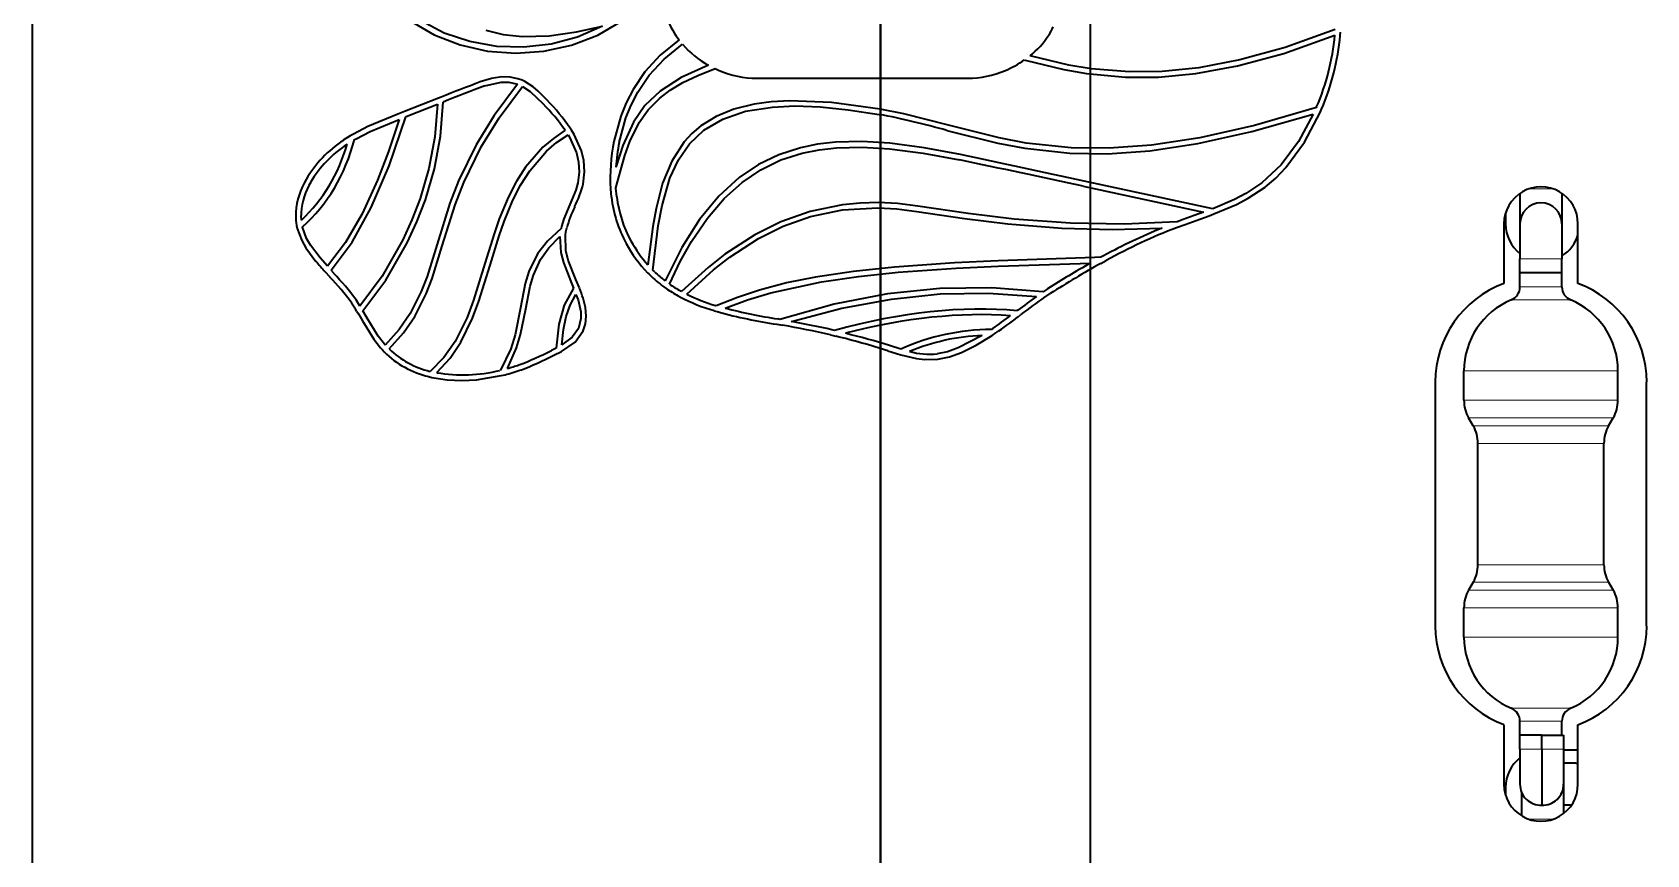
# Model space of a CAD drawing. Extents: x 145 to 857, y 42 to 790.
# Drawn here: x 392.41 to 415.48, y 311.96 to 323.7 of the extents above; entities that cross this region are included whole.
import ezdxf

# ---------------------------------------------------------------- set-up
doc = ezdxf.new("R2010")
doc.units = 0

msp = doc.modelspace()

# ---------------------------------------------------------------- linework, layer by layer
at = {"color": 7, "lineweight": 35}
for p, q in [((392.412, 359.839), (392.412, 294.079)), ((404.532, 294.079), (404.532, 359.839)), ((404.532, 359.839), (404.532, 294.079)), ((407.532, 294.079), (407.532, 359.839))]:
    msp.add_line(p, q, dxfattribs=at)
at = {"color": 7, "lineweight": 35, "ltscale": 0.002039}
msp.add_line((401.606, 323.656), (401.656, 323.592), dxfattribs=at)
at = {"color": 7, "lineweight": 35, "ltscale": 0.001088}
msp.add_line((411.1, 323.658), (411.104, 323.701), dxfattribs=at)
at = {"color": 7, "lineweight": 35, "ltscale": 0.001543}
msp.add_line((402.169, 323.184), (402.224, 323.156), dxfattribs=at)
at = {"color": 7, "lineweight": 35, "ltscale": 0.000259831}
msp.add_line((406.586, 323.307), (406.596, 323.304), dxfattribs=at)
at = {"color": 7, "lineweight": 35, "ltscale": 0.000441565}
msp.add_line((399.327, 322.966), (399.344, 322.96), dxfattribs=at)
at = {"color": 7, "lineweight": 35, "ltscale": 0.001615}
msp.add_line((399.411, 323.017), (399.35, 323.039), dxfattribs=at)
at = {"color": 7, "lineweight": 35, "ltscale": 0.001036}
for p, q in [((399.448, 322.998), (399.411, 323.017)), ((398.254, 322.777), (398.216, 322.762))]:
    msp.add_line(p, q, dxfattribs=at)
at = {"color": 7, "lineweight": 35, "ltscale": 0.075321}
msp.add_line((402.763, 323.045), (405.776, 323.045), dxfattribs=at)
at = {"color": 7, "lineweight": 35, "ltscale": 0.013129}
msp.add_line((398.216, 322.762), (397.728, 322.569), dxfattribs=at)
at = {"color": 7, "lineweight": 35, "ltscale": 0.002536}
msp.add_line((397.728, 322.569), (397.633, 322.531), dxfattribs=at)
at = {"color": 7, "lineweight": 35, "ltscale": 0.000213793}
msp.add_line((397.748, 322.494), (397.756, 322.497), dxfattribs=at)
at = {"color": 7, "lineweight": 35, "ltscale": 0.012041}
msp.add_line((397.756, 322.497), (398.203, 322.674), dxfattribs=at)
at = {"color": 7, "lineweight": 35, "ltscale": 0.000176317}
msp.add_line((410.761, 322.634), (410.758, 322.628), dxfattribs=at)
at = {"color": 7, "lineweight": 35, "ltscale": 0.001306}
msp.add_line((410.811, 322.556), (410.832, 322.604), dxfattribs=at)
at = {"color": 7, "lineweight": 35, "ltscale": 0.001366}
msp.add_line((397.001, 322.249), (396.953, 322.222), dxfattribs=at)
at = {"color": 7, "lineweight": 35, "ltscale": 0.00096837}
msp.add_line((400.066, 322.238), (400.086, 322.205), dxfattribs=at)
at = {"color": 7, "lineweight": 35, "ltscale": 0.000946122}
msp.add_line((400.118, 322.302), (400.097, 322.334), dxfattribs=at)
at = {"color": 7, "lineweight": 35, "ltscale": 0.001737}
msp.add_line((400.153, 322.242), (400.118, 322.302), dxfattribs=at)
at = {"color": 7, "lineweight": 35, "ltscale": 0.002909}
msp.add_line((396.953, 322.222), (396.855, 322.159), dxfattribs=at)
at = {"color": 7, "lineweight": 35, "ltscale": 0.000442916}
msp.add_line((396.899, 322.096), (396.914, 322.106), dxfattribs=at)
at = {"color": 7, "lineweight": 35, "ltscale": 0.000653531}
msp.add_line((397.016, 322.17), (397.039, 322.182), dxfattribs=at)
at = {"color": 7, "lineweight": 35, "ltscale": 0.046985}
msp.add_line((409.279, 321.183), (407.441, 321.578), dxfattribs=at)
at = {"color": 7, "lineweight": 35, "ltscale": 0.003038}
msp.add_line((400.674, 321.467), (400.685, 321.346), dxfattribs=at)
at = {"color": 7, "lineweight": 35, "ltscale": 0.000173189}
msp.add_line((400.75, 321.474), (400.75, 321.48), dxfattribs=at)
at = {"color": 7, "lineweight": 35, "ltscale": 0.002996}
msp.add_line((400.762, 321.354), (400.75, 321.474), dxfattribs=at)
at = {"color": 7, "lineweight": 35, "ltscale": 0.043973}
msp.add_line((407.425, 321.503), (409.145, 321.133), dxfattribs=at)
at = {"color": 7, "lineweight": 35, "ltscale": 0.010891}
for p, q in [((413.667, 321.402), (413.667, 320.966)), ((414.267, 321.402), (414.267, 320.966))]:
    msp.add_line(p, q, dxfattribs=at)
at = {"color": 7, "lineweight": 13, "ltscale": 0.008693}
msp.add_line((414.141, 321.466), (413.793, 321.466), dxfattribs=at)
at = {"color": 7, "lineweight": 35, "ltscale": 0.001172}
msp.add_line((396.177, 321.135), (396.175, 321.089), dxfattribs=at)
at = {"color": 7, "lineweight": 35, "ltscale": 6.95782e-05}
msp.add_line((396.175, 321.089), (396.175, 321.086), dxfattribs=at)
at = {"color": 7, "lineweight": 35, "ltscale": 0.001656}
msp.add_line((396.258, 321.02), (396.252, 321.086), dxfattribs=at)
at = {"color": 7, "lineweight": 35, "ltscale": 0.004173}
msp.add_line((409.013, 321.086), (408.856, 321.029), dxfattribs=at)
at = {"color": 7, "lineweight": 35, "ltscale": 0.003516}
msp.add_line((409.145, 321.133), (409.013, 321.086), dxfattribs=at)
at = {"color": 7, "lineweight": 35, "ltscale": 0.005033}
msp.add_line((409.039, 321.013), (409.228, 321.082), dxfattribs=at)
at = {"color": 7, "lineweight": 35, "ltscale": 0.001796}
msp.add_line((409.228, 321.082), (409.295, 321.107), dxfattribs=at)
at = {"color": 7, "lineweight": 35, "ltscale": 0.003987}
msp.add_line((413.461, 321.121), (413.461, 320.962), dxfattribs=at)
at = {"color": 7, "lineweight": 35, "ltscale": 0.001119}
msp.add_line((396.188, 320.944), (396.197, 320.9), dxfattribs=at)
at = {"color": 7, "lineweight": 35, "ltscale": 0.000145151}
msp.add_line((396.272, 320.918), (396.271, 320.923), dxfattribs=at)
at = {"color": 7, "lineweight": 35, "ltscale": 0.000701906}
msp.add_line((399.973, 320.927), (399.967, 320.9), dxfattribs=at)
at = {"color": 7, "lineweight": 35, "ltscale": 0.001202}
msp.add_line((400.028, 320.803), (400.035, 320.851), dxfattribs=at)
at = {"color": 7, "lineweight": 35, "ltscale": 0.001508}
msp.add_line((400.035, 320.851), (400.048, 320.91), dxfattribs=at)
at = {"color": 7, "lineweight": 35, "ltscale": 0.003224}
msp.add_line((408.761, 320.912), (408.882, 320.956), dxfattribs=at)
at = {"color": 7, "lineweight": 35, "ltscale": 0.002303}
msp.add_line((408.856, 321.029), (408.769, 320.997), dxfattribs=at)
at = {"color": 7, "lineweight": 35, "ltscale": 0.004153}
msp.add_line((408.882, 320.956), (409.039, 321.013), dxfattribs=at)
at = {"color": 7, "lineweight": 35, "ltscale": 0.02123}
for p, q in [((413.438, 320.966), (413.438, 320.117)), ((414.496, 320.117), (414.496, 320.966))]:
    msp.add_line(p, q, dxfattribs=at)
at = {"color": 7, "lineweight": 35, "ltscale": 0.0125}
for p, q in [((413.667, 320.966), (413.667, 320.466)), ((414.267, 320.966), (414.267, 320.466)), ((413.667, 313.466), (413.667, 312.966)), ((414.291, 313.466), (414.291, 312.966))]:
    msp.add_line(p, q, dxfattribs=at)
at = {"color": 7, "lineweight": 35, "ltscale": 0.003963}
msp.add_line((396.628, 320.361), (396.524, 320.48), dxfattribs=at)
at = {"color": 7, "lineweight": 35, "ltscale": 0.00216}
msp.add_line((407.677, 320.489), (407.591, 320.486), dxfattribs=at)
at = {"color": 7, "lineweight": 35, "ltscale": 0.001185}
msp.add_line((407.719, 320.512), (407.677, 320.489), dxfattribs=at)
at = {"color": 7, "lineweight": 35, "ltscale": 0.002169}
msp.add_line((407.679, 320.402), (407.756, 320.444), dxfattribs=at)
at = {"color": 7, "lineweight": 13, "ltscale": 0.015}
for p, q in [((414.267, 320.466), (413.667, 320.466)), ((414.267, 320.066), (413.667, 320.066))]:
    msp.add_line(p, q, dxfattribs=at)
at = {"color": 7, "lineweight": 35, "ltscale": 0.010006}
for p, q in [((413.667, 320.066), (413.667, 320.466)), ((414.267, 320.066), (414.267, 320.466))]:
    msp.add_line(p, q, dxfattribs=at)
at = {"color": 7, "lineweight": 35, "ltscale": 0.002555}
msp.add_line((396.594, 320.284), (396.663, 320.208), dxfattribs=at)
at = {"color": 7, "lineweight": 35, "ltscale": 0.001452}
msp.add_line((396.719, 320.26), (396.68, 320.303), dxfattribs=at)
at = {"color": 7, "lineweight": 35, "ltscale": 0.003267}
msp.add_line((400.229, 320.051), (400.177, 320.171), dxfattribs=at)
at = {"color": 7, "lineweight": 35, "ltscale": 0.000539161}
msp.add_line((401.204, 320.268), (401.221, 320.254), dxfattribs=at)
at = {"color": 7, "lineweight": 35, "ltscale": 6.97412e-05}
msp.add_line((401.221, 320.254), (401.22, 320.251), dxfattribs=at)
at = {"color": 7, "lineweight": 35, "ltscale": 0.000505527}
msp.add_line((401.22, 320.251), (401.235, 320.237), dxfattribs=at)
at = {"color": 7, "lineweight": 35, "ltscale": 0.000847646}
msp.add_line((401.304, 320.286), (401.277, 320.307), dxfattribs=at)
at = {"color": 7, "lineweight": 35, "ltscale": 0.000183248}
msp.add_line((401.303, 320.279), (401.304, 320.286), dxfattribs=at)
at = {"color": 7, "lineweight": 35, "ltscale": 0.015}
msp.add_line((414.267, 320.266), (413.667, 320.266), dxfattribs=at)
at = {"color": 7, "lineweight": 35, "ltscale": 0.005}
for p, q in [((413.667, 320.066), (413.667, 320.266)), ((414.267, 320.066), (414.267, 320.266)), ((413.667, 313.666), (413.667, 313.866)), ((414.267, 313.666), (414.267, 313.866)), ((414.267, 313.666), (414.267, 313.866))]:
    msp.add_line(p, q, dxfattribs=at)
at = {"color": 7, "lineweight": 35, "ltscale": 0.002468}
msp.add_line((400.107, 320.141), (400.145, 320.05), dxfattribs=at)
at = {"color": 7, "lineweight": 35, "ltscale": 0.002102}
msp.add_line((400.18, 319.959), (400.21, 319.88), dxfattribs=at)
at = {"color": 7, "lineweight": 35, "ltscale": 0.00101}
msp.add_line((401.435, 320.069), (401.468, 320.045), dxfattribs=at)
at = {"color": 7, "lineweight": 35, "ltscale": 0.001021}
msp.add_line((401.639, 319.939), (401.675, 319.92), dxfattribs=at)
at = {"color": 7, "lineweight": 35, "ltscale": 0.000339765}
msp.add_line((401.688, 320), (401.676, 320.007), dxfattribs=at)
at = {"color": 7, "lineweight": 35, "ltscale": 0.001252}
msp.add_line((406.898, 320.025), (406.856, 319.998), dxfattribs=at)
at = {"color": 7, "lineweight": 35, "ltscale": 0.002307}
msp.add_line((406.88, 319.921), (406.957, 319.972), dxfattribs=at)
at = {"color": 7, "lineweight": 35, "ltscale": 0.000546783}
msp.add_line((406.916, 320.037), (406.898, 320.025), dxfattribs=at)
at = {"color": 7, "lineweight": 35, "ltscale": 0.002596}
msp.add_line((397.093, 319.793), (397.037, 319.88), dxfattribs=at)
at = {"color": 7, "lineweight": 35, "ltscale": 0.000999542}
msp.add_line((397.05, 319.717), (397.071, 319.683), dxfattribs=at)
at = {"color": 7, "lineweight": 35, "ltscale": 2.53957e-05}
msp.add_line((397.137, 319.723), (397.137, 319.724), dxfattribs=at)
at = {"color": 7, "lineweight": 35, "ltscale": 0.00301}
msp.add_line((397.198, 319.619), (397.137, 319.723), dxfattribs=at)
at = {"color": 7, "lineweight": 35, "ltscale": 0.001608}
msp.add_line((402.152, 319.726), (402.214, 319.708), dxfattribs=at)
at = {"color": 7, "lineweight": 35, "ltscale": 0.00026914}
msp.add_line((402.185, 319.797), (402.174, 319.8), dxfattribs=at)
at = {"color": 7, "lineweight": 35, "ltscale": 0.000200501}
msp.add_line((406.491, 319.732), (406.484, 319.727), dxfattribs=at)
at = {"color": 7, "lineweight": 13, "ltscale": 0.015648}
for p, q in [((414.17, 319.882), (413.544, 319.882)), ((414.17, 314.051), (413.544, 314.051))]:
    msp.add_line(p, q, dxfattribs=at)
at = {"color": 7, "lineweight": 13, "ltscale": 0.005506}
for p, q in [((414.17, 319.882), (414.39, 319.882)), ((414.39, 314.051), (414.17, 314.051))]:
    msp.add_line(p, q, dxfattribs=at)
at = {"color": 7, "lineweight": 35, "ltscale": 0.002979}
msp.add_line((397.071, 319.683), (397.131, 319.58), dxfattribs=at)
at = {"color": 7, "lineweight": 35, "ltscale": 0.002047}
msp.add_line((403.05, 319.532), (403.13, 319.518), dxfattribs=at)
at = {"color": 7, "lineweight": 35, "ltscale": 0.000767862}
msp.add_line((403.093, 319.603), (403.062, 319.608), dxfattribs=at)
at = {"color": 7, "lineweight": 35, "ltscale": 0.000629533}
msp.add_line((406.137, 319.472), (406.116, 319.458), dxfattribs=at)
at = {"color": 7, "lineweight": 35, "ltscale": 0.001423}
msp.add_line((406.492, 319.636), (406.537, 319.671), dxfattribs=at)
at = {"color": 7, "lineweight": 35, "ltscale": 0.000434176}
msp.add_line((397.456, 319.234), (397.444, 319.247), dxfattribs=at)
at = {"color": 7, "lineweight": 35, "ltscale": 0.001937}
msp.add_line((403.818, 319.38), (403.893, 319.362), dxfattribs=at)
at = {"color": 7, "lineweight": 35, "ltscale": 0.000947896}
msp.add_line((403.872, 319.446), (403.835, 319.455), dxfattribs=at)
at = {"color": 7, "lineweight": 35, "ltscale": 0.001659}
msp.add_line((406.125, 319.372), (406.18, 319.409), dxfattribs=at)
at = {"color": 7, "lineweight": 35, "ltscale": 0.001024}
msp.add_line((397.386, 319.196), (397.414, 319.166), dxfattribs=at)
at = {"color": 7, "lineweight": 35, "ltscale": 0.000962752}
msp.add_line((397.414, 319.166), (397.44, 319.138), dxfattribs=at)
at = {"color": 7, "lineweight": 35, "ltscale": 0.001899}
msp.add_line((399.897, 319.192), (399.829, 319.159), dxfattribs=at)
at = {"color": 7, "lineweight": 35, "ltscale": 0.003108}
msp.add_line((399.863, 319.09), (399.974, 319.145), dxfattribs=at)
at = {"color": 7, "lineweight": 35, "ltscale": 0.004873}
msp.add_line((404.636, 319.155), (404.822, 319.098), dxfattribs=at)
at = {"color": 7, "lineweight": 35, "ltscale": 0.004286}
msp.add_line((404.823, 319.178), (404.659, 319.229), dxfattribs=at)
at = {"color": 7, "lineweight": 35, "ltscale": 0.00118}
msp.add_line((398.075, 318.785), (398.121, 318.774), dxfattribs=at)
at = {"color": 7, "lineweight": 35, "ltscale": 0.000102705}
msp.add_line((398.097, 318.859), (398.093, 318.86), dxfattribs=at)
at = {"color": 7, "lineweight": 35, "ltscale": 0.000146923}
msp.add_line((399.1, 318.875), (399.095, 318.874), dxfattribs=at)
at = {"color": 7, "lineweight": 35, "ltscale": 0.001386}
msp.add_line((399.113, 318.799), (399.166, 318.812), dxfattribs=at)
at = {"color": 7, "lineweight": 13, "ltscale": 0.040685}
for p, q in [((414.494, 318.866), (412.867, 318.866)), ((412.867, 318.447), (414.494, 318.447)), ((412.867, 315.486), (414.494, 315.486)), ((414.494, 315.066), (412.867, 315.066))]:
    msp.add_line(p, q, dxfattribs=at)
at = {"color": 7, "lineweight": 35, "ltscale": 0.01049}
for p, q in [((412.867, 318.447), (412.867, 318.866)), ((415.067, 318.447), (415.067, 318.866)), ((412.867, 315.066), (412.867, 315.486)), ((415.067, 315.066), (415.067, 315.486))]:
    msp.add_line(p, q, dxfattribs=at)
at = {"color": 7, "lineweight": 13, "ltscale": 0.014316}
for p, q in [((415.067, 318.866), (414.494, 318.866)), ((415.067, 318.447), (414.494, 318.447)), ((415.067, 315.486), (414.494, 315.486)), ((415.067, 315.066), (414.494, 315.066))]:
    msp.add_line(p, q, dxfattribs=at)
at = {"color": 7, "lineweight": 35, "ltscale": 0.087058}
for p, q in [((412.457, 318.707), (412.457, 315.225)), ((415.477, 315.225), (415.477, 318.707))]:
    msp.add_line(p, q, dxfattribs=at)
at = {"color": 7, "lineweight": 13, "ltscale": 0.038206}
for p, q in [((412.934, 318.197), (414.462, 318.197)), ((412.934, 315.736), (414.462, 315.736))]:
    msp.add_line(p, q, dxfattribs=at)
at = {"color": 7, "lineweight": 35, "ltscale": 0.003302}
for p, q in [((413, 318.082), (412.934, 318.197)), ((414.934, 318.082), (415, 318.197)), ((413, 315.85), (412.934, 315.736)), ((414.934, 315.85), (415, 315.736))]:
    msp.add_line(p, q, dxfattribs=at)
at = {"color": 7, "lineweight": 13, "ltscale": 0.035764}
for p, q in [((414.431, 318.082), (413, 318.082)), ((414.431, 315.85), (413, 315.85))]:
    msp.add_line(p, q, dxfattribs=at)
at = {"color": 7, "lineweight": 13, "ltscale": 0.012585}
for p, q in [((414.934, 318.082), (414.431, 318.082)), ((414.934, 315.85), (414.431, 315.85))]:
    msp.add_line(p, q, dxfattribs=at)
at = {"color": 7, "lineweight": 13, "ltscale": 0.013445}
for p, q in [((415, 318.197), (414.462, 318.197)), ((415, 315.736), (414.462, 315.736))]:
    msp.add_line(p, q, dxfattribs=at)
at = {"color": 7, "lineweight": 13, "ltscale": 0.033287}
for p, q in [((414.399, 317.832), (413.067, 317.832)), ((414.399, 316.1), (413.067, 316.1))]:
    msp.add_line(p, q, dxfattribs=at)
at = {"color": 7, "lineweight": 35, "ltscale": 0.043301}
for p, q in [((413.067, 316.1), (413.067, 317.832)), ((414.867, 316.1), (414.867, 317.832))]:
    msp.add_line(p, q, dxfattribs=at)
at = {"color": 7, "lineweight": 13, "ltscale": 0.011713}
for p, q in [((414.867, 317.832), (414.399, 317.832)), ((414.867, 316.1), (414.399, 316.1))]:
    msp.add_line(p, q, dxfattribs=at)
at = {"color": 7, "lineweight": 35, "ltscale": 0.021222}
for p, q in [((413.438, 313.815), (413.438, 312.966)), ((414.496, 312.966), (414.496, 313.815))]:
    msp.add_line(p, q, dxfattribs=at)
at = {"color": 7, "lineweight": 13, "ltscale": 0.011096}
msp.add_line((414.111, 313.866), (413.667, 313.866), dxfattribs=at)
at = {"color": 7, "lineweight": 35, "ltscale": 0.010007}
msp.add_line((413.667, 313.466), (413.667, 313.866), dxfattribs=at)
at = {"color": 7, "lineweight": 13, "ltscale": 0.003904}
msp.add_line((414.267, 313.866), (414.111, 313.866), dxfattribs=at)
at = {"color": 7, "lineweight": 35, "ltscale": 0.007798}
msp.add_line((413.979, 313.666), (413.667, 313.666), dxfattribs=at)
at = {"color": 7, "lineweight": 35, "ltscale": 0.005006}
for p, q in [((413.979, 313.466), (413.979, 313.666)), ((414.291, 313.666), (414.291, 313.466))]:
    msp.add_line(p, q, dxfattribs=at)
at = {"color": 7, "lineweight": 35, "ltscale": 0.007799}
msp.add_line((413.979, 313.666), (414.291, 313.666), dxfattribs=at)
at = {"color": 7, "lineweight": 13, "ltscale": 0.007799}
for q in [(413.667, 313.466), (414.291, 313.466)]:
    msp.add_line((413.979, 313.466), q, dxfattribs=at)
at = {"color": 7, "lineweight": 35, "ltscale": 0.019994}
msp.add_line((413.979, 313.466), (413.979, 312.666), dxfattribs=at)
at = {"color": 7, "lineweight": 35, "ltscale": 0.005132}
msp.add_line((414.496, 313.451), (414.291, 313.451), dxfattribs=at)
at = {"color": 7, "lineweight": 35, "ltscale": 0.004413}
msp.add_line((414.467, 313.266), (414.291, 313.266), dxfattribs=at)
at = {"color": 7, "lineweight": 35, "ltscale": 0.00072937}
msp.add_line((414.467, 313.266), (414.496, 313.266), dxfattribs=at)
at = {"color": 7, "lineweight": 35, "ltscale": 0.00276}
msp.add_line((413.461, 312.922), (413.461, 312.811), dxfattribs=at)
at = {"color": 7, "lineweight": 35, "ltscale": 0.008337}
msp.add_line((413.691, 312.849), (413.691, 312.515), dxfattribs=at)
at = {"color": 7, "lineweight": 35, "ltscale": 0.010448}
msp.add_line((414.291, 312.966), (414.291, 312.548), dxfattribs=at)
at = {"color": 7, "lineweight": 35, "ltscale": 0.002799}
msp.add_line((414.402, 312.666), (414.291, 312.666), dxfattribs=at)
at = {"color": 7, "lineweight": 13, "ltscale": 0.008656}
msp.add_line((413.794, 312.466), (414.14, 312.466), dxfattribs=at)
at = {"color": 7, "lineweight": 35}
for points in [[(397.508, 324.118), (397.813, 323.863), (398.156, 323.664), (398.527, 323.52), (398.918, 323.433), (399.319, 323.403), (399.721, 323.43), (400.114, 323.516), (400.49, 323.661), (400.839, 323.865)], [(400.56, 323.789), (400.202, 323.631), (399.824, 323.53), (399.436, 323.487), (399.047, 323.5), (398.664, 323.568), (398.298, 323.691), (397.957, 323.87), (397.649, 324.102)], [(398.892, 323.733), (399.142, 323.668), (399.414, 323.64), (399.797, 323.653), (400.185, 323.707), (400.56, 323.789)], [(406.596, 323.304), (407.151, 323.169), (407.476, 323.112), (408.03, 323.06), (408.505, 323.063), (409.037, 323.112), (409.631, 323.221), (410.291, 323.399), (411.023, 323.658)], [(411.028, 323.743), (410.311, 323.485), (409.663, 323.307), (409.08, 323.196), (408.557, 323.142), (408.088, 323.135), (407.54, 323.181), (407.22, 323.234), (406.668, 323.364)], [(401.656, 323.592), (401.383, 323.374), (401.165, 323.135), (400.996, 322.885), (400.897, 322.694), (400.819, 322.504), (400.72, 322.144)], [(400.795, 322.129), (400.892, 322.478), (400.967, 322.662), (401.063, 322.847), (401.227, 323.09), (401.439, 323.32), (401.703, 323.531)], [(400.75, 321.48), (400.879, 321.942), (400.95, 322.143), (401.082, 322.414), (401.211, 322.595), (401.376, 322.76), (401.528, 322.875), (401.708, 322.983), (401.921, 323.086), (402.169, 323.184)], [(402.072, 323.231), (401.681, 323.056), (401.382, 322.863), (401.165, 322.654), (401, 322.417), (400.85, 322.083), (400.751, 321.775)], [(399.344, 322.96), (399.011, 322.511), (398.753, 322.094), (398.503, 321.582), (398.38, 321.264), (398.195, 320.675)], [(398.269, 320.653), (398.453, 321.24), (398.576, 321.556), (398.825, 322.066), (399.082, 322.481), (399.416, 322.927)], [(399.35, 323.039), (399.24, 323.062), (399.121, 323.064), (398.972, 323.042), (398.81, 322.992)], [(398.876, 322.935), (399.109, 322.987), (399.222, 322.987), (399.327, 322.966)], [(399.416, 322.927), (399.524, 322.857), (399.713, 322.679)], [(399.769, 322.732), (399.638, 322.862), (399.566, 322.922), (399.448, 322.998)], [(397.137, 319.724), (397.464, 320.161), (397.77, 320.695), (397.907, 320.993), (398.028, 321.308), (398.158, 321.753), (398.246, 322.22), (398.283, 322.706)], [(404.528, 322.603), (403.832, 322.7), (403.233, 322.724), (402.968, 322.71), (402.725, 322.677), (402.435, 322.605), (402.181, 322.501), (401.962, 322.364)], [(396.68, 320.303), (396.98, 320.707), (397.256, 321.2), (397.51, 321.793), (397.748, 322.494)], [(397.633, 322.531), (397.207, 322.355), (397.001, 322.249)], [(398.203, 322.674), (398.165, 322.207), (398.079, 321.756), (397.952, 321.328), (397.836, 321.024), (397.704, 320.736), (397.409, 320.219), (397.093, 319.793)], [(402.008, 322.302), (402.279, 322.462), (402.603, 322.573), (402.986, 322.634), (403.309, 322.649), (403.667, 322.636), (404.071, 322.596), (404.514, 322.528)], [(405.5, 322.375), (404.862, 322.536), (404.528, 322.603)], [(405.48, 322.3), (406.206, 322.119), (406.594, 322.045), (407.234, 321.976), (407.774, 321.968), (408.379, 322.01), (409.063, 322.112), (409.837, 322.283), (410.714, 322.534)], [(410.758, 322.628), (409.873, 322.371), (409.093, 322.195), (408.405, 322.09), (407.796, 322.046), (407.254, 322.052), (406.614, 322.12), (406.225, 322.194), (405.5, 322.375)], [(410.714, 322.534), (410.501, 322.144), (410.254, 321.811), (409.981, 321.552)], [(410.028, 321.491), (410.178, 321.62), (410.322, 321.771), (410.587, 322.132), (410.811, 322.556)], [(397.655, 322.458), (397.503, 322), (397.345, 321.589), (397.123, 321.109), (396.885, 320.702), (396.628, 320.361)], [(397.039, 322.182), (397.239, 322.285), (397.655, 322.458)], [(400.025, 322.302), (399.857, 322.186), (399.708, 322.059), (399.46, 321.774), (399.325, 321.565), (399.211, 321.344), (399.084, 321.036), (399.01, 320.825), (398.879, 320.398)], [(398.953, 320.376), (399.082, 320.795), (399.153, 321.002), (399.278, 321.304), (399.389, 321.52), (399.52, 321.724), (399.76, 322.002), (399.904, 322.126), (400.066, 322.238)], [(400.282, 321.535), (400.304, 321.707), (400.291, 321.87), (400.257, 322.009), (400.153, 322.242)], [(401.962, 322.364), (401.837, 322.256), (401.727, 322.136), (401.549, 321.861), (401.418, 321.545), (401.324, 321.186), (401.277, 320.929), (401.208, 320.381)], [(401.277, 320.307), (401.355, 320.94), (401.409, 321.227), (401.523, 321.618), (401.644, 321.88), (401.804, 322.109), (402.008, 322.302)], [(400.086, 322.205), (400.185, 321.98), (400.217, 321.846), (400.227, 321.703), (400.207, 321.553)], [(405.675, 321.955), (405.153, 322.052), (404.665, 322.116), (404.265, 322.14), (403.889, 322.131), (403.633, 322.102), (403.389, 322.052), (403.079, 321.953), (402.787, 321.812), (402.511, 321.627), (402.22, 321.361), (401.947, 321.03), (401.692, 320.629), (401.452, 320.154)], [(401.515, 320.107), (401.669, 320.427), (401.831, 320.714), (402.057, 321.047), (402.297, 321.327), (402.552, 321.557), (402.822, 321.739), (403.109, 321.878), (403.413, 321.976), (403.653, 322.024), (403.904, 322.052), (404.27, 322.061), (404.658, 322.039), (405.142, 321.976), (405.659, 321.88)], [(400.207, 321.553), (400.176, 321.447), (400.091, 321.242), (400.006, 321.036), (399.973, 320.927)], [(409.981, 321.552), (409.75, 321.399), (409.59, 321.316), (409.279, 321.183)], [(409.295, 321.107), (409.619, 321.244), (409.785, 321.331), (410.028, 321.491)], [(405.062, 321.221), (404.775, 321.257), (404.501, 321.271), (404.238, 321.264), (403.988, 321.24), (403.524, 321.143), (403.106, 320.995), (402.735, 320.81), (402.309, 320.532), (402.069, 320.343), (401.688, 320)], [(401.762, 319.964), (402.145, 320.308), (402.379, 320.492), (402.787, 320.757), (403.139, 320.931), (403.533, 321.071), (403.989, 321.166), (404.494, 321.195), (404.765, 321.181), (405.05, 321.145)], [(405.05, 321.145), (405.729, 321.043), (406.352, 320.967), (407.12, 320.905), (407.843, 320.886), (408.555, 320.907)], [(408.769, 320.997), (408.011, 320.963), (407.247, 320.975), (406.44, 321.035), (405.782, 321.113), (405.062, 321.221)], [(396.197, 320.9), (396.262, 320.727), (396.322, 320.622), (396.465, 320.431)], [(396.524, 320.48), (396.389, 320.661), (396.332, 320.759), (396.272, 320.918)], [(399.967, 320.9), (399.772, 320.72), (399.63, 320.536), (399.507, 320.286), (399.454, 320.115), (399.386, 319.766)], [(398.195, 320.675), (398.053, 320.217), (397.97, 319.999), (397.811, 319.685), (397.655, 319.457), (397.456, 319.234)], [(397.511, 319.18), (397.715, 319.41), (397.876, 319.643), (398.039, 319.965), (398.124, 320.186), (398.269, 320.653)], [(399.462, 319.754), (399.525, 320.079), (399.571, 320.234), (399.675, 320.459), (399.791, 320.623), (399.951, 320.784)], [(399.951, 320.784), (399.964, 320.558), (400, 320.414), (400.107, 320.141)], [(400.177, 320.171), (400.069, 320.447), (400.035, 320.586), (400.028, 320.803)], [(398.879, 320.398), (398.716, 319.876), (398.623, 319.63), (398.454, 319.288), (398.294, 319.059), (398.097, 318.859)], [(407.591, 320.486), (406.212, 320.438), (405.59, 320.409), (404.733, 320.35), (404.145, 320.288), (403.6, 320.206), (403.189, 320.122), (402.802, 320.021), (402.486, 319.917), (402.185, 319.797)], [(402.312, 319.763), (402.63, 319.882), (402.964, 319.983), (403.687, 320.14), (404.215, 320.216), (404.784, 320.275), (405.611, 320.332), (406.21, 320.361), (407.533, 320.407)], [(398.191, 318.842), (398.381, 319.048), (398.536, 319.278), (398.701, 319.619), (398.793, 319.862), (398.953, 320.376)], [(400.145, 320.05), (400.012, 319.807), (399.933, 319.534), (399.897, 319.192)], [(399.978, 319.24), (400, 319.458), (400.039, 319.643), (400.098, 319.807), (400.18, 319.959)], [(406.856, 319.998), (406.12, 320.054), (405.379, 320.044), (404.63, 319.965), (403.869, 319.818), (403.093, 319.603)], [(403.258, 319.571), (403.979, 319.762), (404.687, 319.893), (405.385, 319.965), (406.075, 319.977), (406.761, 319.929)], [(399.386, 319.766), (399.31, 319.382), (399.248, 319.183), (399.1, 318.875)], [(399.201, 318.903), (399.332, 319.197), (399.389, 319.387), (399.462, 319.754)], [(400.21, 319.88), (400.248, 319.709), (400.249, 319.613), (400.214, 319.47)], [(400.285, 319.438), (400.317, 319.539), (400.327, 319.65), (400.316, 319.773), (400.283, 319.905)], [(397.131, 319.58), (397.292, 319.319), (397.386, 319.196)], [(397.444, 319.247), (397.354, 319.365), (397.198, 319.619)], [(400.214, 319.47), (400.124, 319.347), (399.978, 319.24)], [(399.974, 319.145), (400.168, 319.279), (400.285, 319.438)], [(405.982, 319.373), (405.642, 319.194), (405.487, 319.14), (405.341, 319.109)], [(405.351, 319.033), (405.516, 319.068), (405.69, 319.129), (405.899, 319.232), (406.125, 319.372)], [(404.822, 319.098), (405.046, 319.044), (405.166, 319.029), (405.351, 319.033)], [(398.121, 318.774), (398.338, 318.74), (398.548, 318.73), (398.758, 318.74), (399.113, 318.799)]]:
    msp.add_lwpolyline(points, dxfattribs=at)
for centre, radius, start, end in [((402.819, 324.447), 1.448, 184.2025, 213.101), ((405.821, 324.402), 1.339, 309.2316, 326.1506), ((405.635, 324.446), 1.52, 328.6708, 333.9065), ((407.621, 323.985), 3.418, 336.7337, 354.5211), ((407.619, 323.986), 3.497, 336.7232, 354.6165), ((402.706, 324.386), 1.318, 220.4563, 241.2459), ((402.764, 324.41), 1.365, 246.7012, 269.973), ((405.775, 324.41), 1.365, 270.0261, 293.2992), ((405.778, 324.44), 1.391, 292.7004, 305.4707), ((407.912, 298.671), 25.968, 110.5175, 111.8321), ((407.606, 299.437), 25.067, 110.3811, 111.835), ((397.673, 320.663), 2.944, 34.572, 44.623), ((397.631, 320.632), 2.919, 34.9015, 44.5051), ((402.486, 311.826), 10.893, 74.0472, 79.2671), ((397.794, 320.731), 1.708, 123.2977, 149.3645), ((397.798, 320.727), 1.637, 123.2726, 149.2544), ((403.392, 321.617), 2.723, 168.8516, 183.1645), ((403.742, 321.579), 2.997, 169.4345, 176.2679), ((362.381, 114.991), 211.367, 77.6955, 78.18498), ((363.374, 119.563), 206.765, 77.69439, 78.19496), ((397.246, 321.048), 1.073, 149.0325, 175.3354), ((397.247, 321.048), 0.998, 148.9686, 175.2721), ((398.482, 322.027), 1.867, 334.0467, 344.7016), ((402.524, 321.573), 1.852, 187.0408, 208.6269), ((402.529, 321.574), 1.781, 187.0841, 208.5875), ((413.967, 320.966), 0.529, 359.9871, 180.0443), ((396.937, 321.085), 0.762, 179.8947, 190.6253), ((396.472, 321.099), 0.221, 171.7625, 183.4083), ((401.838, 320.398), 1.862, 154.1549, 164.0479), ((413.967, 320.966), 0.3, 0, 180), ((411.81, 312.95), 8.597, 112.2518, 118.4183), ((411.786, 313.102), 8.375, 111.1691, 118.7622), ((413.99, 320.962), 0.529, 179.9823, 232.3944), ((402.552, 321.575), 1.878, 208.2817, 224.1232), ((402.567, 321.606), 1.829, 208.9092, 222.041), ((413.988, 320.964), 0.532, 301.6619, 342.8155), ((399.787, 323.204), 4.327, 219.8425, 222.4403), ((414.293, 308.43), 13.753, 119.4402, 122.439), ((414.117, 308.782), 13.284, 118.9881, 122.6174), ((394.144, 317.77), 3.505, 36.1225, 44.0612), ((394.159, 317.781), 3.563, 36.1041, 44.0792), ((402.503, 321.542), 1.82, 225.7991, 234.0436), ((402.497, 321.562), 1.753, 227.0571, 233.4206), ((398.263, 319.231), 2.129, 18.4309, 22.6277), ((402.587, 321.664), 1.968, 235.3405, 241.2206), ((402.581, 321.652), 1.878, 235.3795, 241.1781), ((402.95, 322.351), 2.666, 243.5453, 253.091), ((412.839, 311.335), 10.527, 125.2674, 127.0868), ((413.963, 318.704), 1.507, 110.3853, 179.8697), ((413.467, 320.066), 0.2, 292.6199, 360), ((414.467, 320.066), 0.2, 180.0147, 247.3655), ((413.971, 318.704), 1.507, 0.1288, 69.6139), ((395.05, 318.516), 2.333, 30.9777, 34.4496), ((402.921, 322.315), 2.7, 242.5154, 253.4502), ((404.132, 326.803), 7.35, 254.8668, 261.5305), ((404.318, 327.579), 8.069, 255.6093, 261.0504), ((411.533, 313.222), 8.158, 124.7862, 127.7644), ((413.967, 318.866), 1.1, 112.6199, 180), ((413.967, 318.866), 1.1, 0, 67.3801), ((401.265, 308.492), 11.183, 76.8033, 80.3961), ((401.351, 308.564), 11.17, 77.1532, 80.1744), ((401.749, 325.742), 7.652, 304.9828, 307.2961), ((401.394, 326.294), 8.385, 304.8058, 307.4437), ((401.304, 308.632), 11.038, 72.4296, 76.4346), ((401.375, 308.624), 11.102, 72.7942, 76.1649), ((406.114, 316.33), 3.127, 89.9727, 114.387), ((406.105, 316.355), 3.02, 92.3391, 112.5717), ((398.376, 320.08), 1.328, 225.1763, 256.9261), ((398.382, 320.078), 1.251, 225.8925, 256.7003), ((397.775, 323.135), 4.475, 290.7911, 297.3131), ((397.816, 323.044), 4.452, 290.7037, 297.3701), ((405.238, 320.161), 1.057, 253.9759, 275.554), ((398.562, 321.025), 2.215, 260.3486, 283.9038), ((398.517, 321.341), 2.611, 284.3893, 289.5102), ((398.529, 321.411), 2.597, 285.0104, 288.7623), ((413.367, 318.447), 0.5, 180.0013, 209.9987), ((414.567, 318.447), 0.5, 330.0013, 359.9987), ((412.567, 317.832), 0.5, 0.0013, 29.9987), ((415.367, 317.832), 0.5, 150.0013, 179.9987), ((412.567, 316.1), 0.5, 330.0013, 359.9987), ((415.367, 316.1), 0.5, 180.0013, 209.9987), ((413.367, 315.486), 0.5, 150.0013, 179.9987), ((414.567, 315.486), 0.5, 0.0013, 29.9987), ((413.963, 315.229), 1.507, 180.1293, 249.6157), ((413.971, 315.228), 1.507, 290.3851, 359.8722), ((413.967, 315.066), 1.1, 180, 247.3801), ((413.967, 315.066), 1.1, 292.6199, 360), ((413.467, 313.866), 0.2, 0.0147, 67.3655), ((414.467, 313.866), 0.2, 112.6199, 180), ((413.991, 312.922), 0.53, 127.6513, 180.0158), ((413.967, 312.966), 0.529, 179.9852, 0.0424), ((413.967, 312.966), 0.3, 180, 272.2808), ((413.991, 312.966), 0.3, 267.7192, 360)]:
    msp.add_arc(centre, radius, start, end, dxfattribs=at)
for centre, major_axis, ratio, start_param, end_param in [((386.741, 329.588), (9.681, -8.397), 0.420486, 6.239147, 6.472296), ((387.008, 329.138), (9.502, -7.968), 0.435956, 6.219659, 6.486267), ((398.013, 305.962), (-10.655, -12.922), 0.451361, 3.439829, 3.708274), ((397.375, 305.146), (-11.223, -13.686), 0.433244, 3.436928, 3.67442)]:
    msp.add_ellipse(centre, major_axis=major_axis, ratio=ratio, start_param=start_param, end_param=end_param, dxfattribs=at)

doc.saveas('drawing.dxf')
